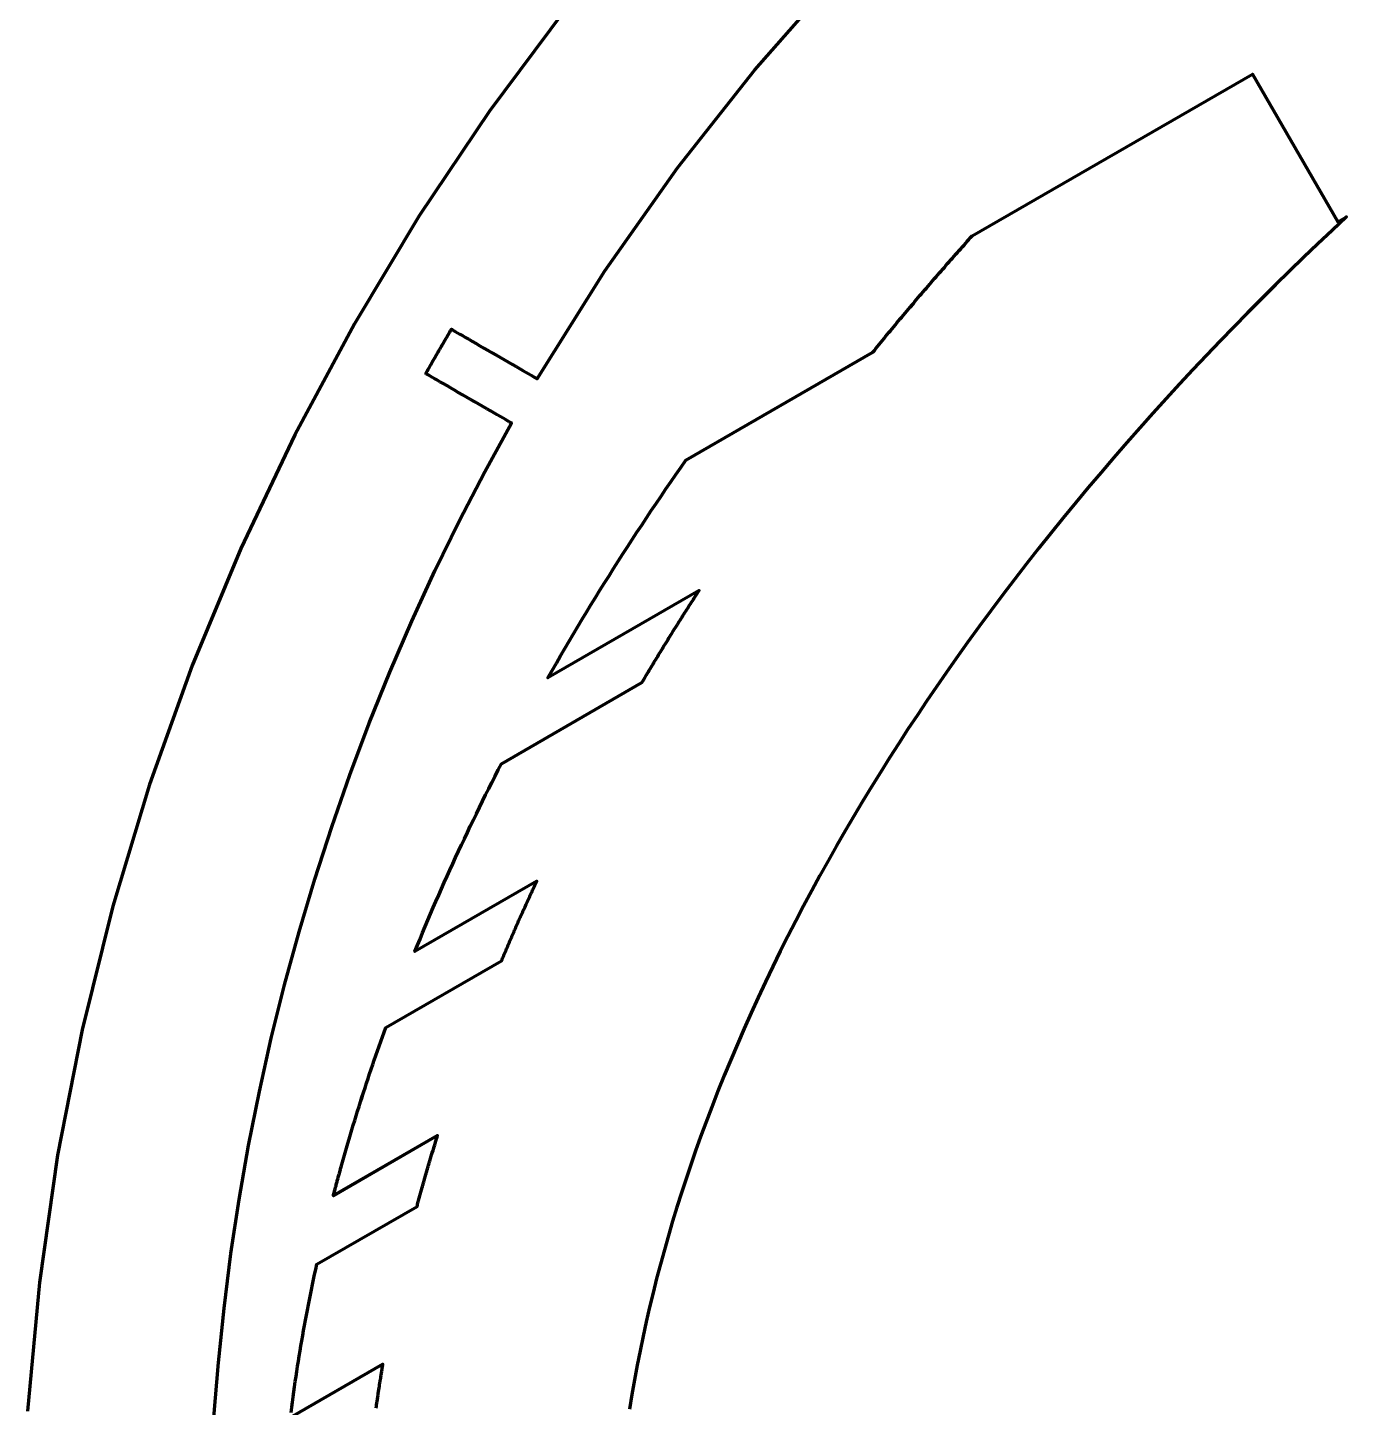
# Model space of a CAD drawing. Header units: millimetres. Extents: x 104 to 776, y 17 to 563.
# Drawn here: x 486.4 to 563.6, y 370 to 450.8 of the extents above; entities that cross this region are included whole.
import ezdxf

# ---------------------------------------------------------------- set-up
doc = ezdxf.new("R2010")
doc.units = ezdxf.units.MM
doc.header["$MEASUREMENT"] = 0

# ---------------------------------------------------------------- blocks, each defined once
blk = doc.blocks.new('block 14')
at = {"color": 7, "lineweight": 70}
for points in [[(517.813, 451.858), (513.408, 445.94), (509.299, 439.815), (505.497, 433.493), (502.008, 426.987), (498.84, 420.31), (496.002, 413.472), (493.503, 406.486), (491.349, 399.365), (489.551, 392.119), (488.115, 384.764), (487.048, 377.307), (486.36, 369.764)], [(497.271, 369.408), (497.53, 372.615), (497.862, 375.812), (498.269, 379.001), (498.749, 382.181), (499.303, 385.346), (499.931, 388.499), (500.633, 391.636), (501.408, 394.758), (502.255, 397.862), (503.176, 400.949), (504.169, 404.015), (505.234, 407.06), (506.372, 410.083), (507.581, 413.082), (508.862, 416.054), (510.215, 419.001), (511.638, 421.921), (513.134, 424.811), (514.699, 427.671), (514.683, 427.681), (514.637, 427.707), (514.565, 427.749), (514.467, 427.806), (514.345, 427.875), (514.203, 427.957), (514.042, 428.05), (513.865, 428.153), (513.67, 428.265), (513.465, 428.385), (513.247, 428.51), (513.02, 428.64), (512.787, 428.775), (512.548, 428.912), (512.306, 429.053), (512.063, 429.193), (511.821, 429.332), (511.584, 429.469), (511.351, 429.604), (511.124, 429.735), (510.906, 429.861), (510.701, 429.979), (510.508, 430.092), (510.33, 430.193), (510.169, 430.286), (510.027, 430.368), (509.908, 430.437), (509.81, 430.493), (509.738, 430.535), (509.694, 430.561), (509.678, 430.569), (509.726, 430.654), (509.774, 430.737), (509.821, 430.822), (509.869, 430.907), (509.965, 431.075), (510.06, 431.243), (510.109, 431.326), (510.205, 431.494), (510.253, 431.579), (510.301, 431.662), (510.349, 431.747), (510.398, 431.83), (510.446, 431.914), (510.495, 431.999), (510.544, 432.082), (510.592, 432.165), (510.641, 432.249), (510.69, 432.333), (510.738, 432.417), (510.787, 432.5), (510.835, 432.583), (510.884, 432.667), (510.933, 432.75), (510.983, 432.835), (511.031, 432.918), (511.08, 433.001), (511.13, 433.085), (511.178, 433.168), (511.194, 433.158), (511.238, 433.133), (511.31, 433.092), (511.408, 433.035), (511.528, 432.965), (511.67, 432.883), (511.831, 432.792), (512.009, 432.687), (512.202, 432.576), (512.409, 432.457), (512.627, 432.332), (512.853, 432.201), (513.087, 432.065), (513.326, 431.928), (513.567, 431.789), (513.81, 431.649), (514.052, 431.508), (514.291, 431.371), (514.524, 431.236), (514.752, 431.106), (514.969, 430.979), (515.176, 430.86), (515.369, 430.749), (515.547, 430.646), (515.708, 430.553), (515.849, 430.471), (515.97, 430.401), (516.067, 430.346), (516.14, 430.304), (516.184, 430.278), (516.199, 430.269), (520.17, 436.587), (524.423, 442.619), (528.948, 448.361), (533.727, 453.808)]]:
    blk.add_lwpolyline(points, dxfattribs=at)
blk = doc.blocks.new('block 18')
at = {"color": 7, "lineweight": 70}
for points in [[(506.776, 369.942), (506.792, 370.067), (506.801, 370.129), (506.819, 370.255), (506.827, 370.318), (506.835, 370.38), (506.845, 370.443), (506.853, 370.505), (506.863, 370.569), (506.872, 370.632), (506.881, 370.694), (506.89, 370.755), (506.898, 370.817), (506.908, 370.878), (506.916, 370.939), (506.926, 371), (506.934, 371.061), (506.944, 371.122), (506.962, 371.244), (506.972, 371.306), (506.99, 371.428), (506.999, 371.489), (507.009, 371.55), (507.017, 371.61), (507.037, 371.732), (507.047, 371.793), (507.056, 371.854), (507.066, 371.915), (507.076, 371.976), (507.085, 372.037), (507.095, 372.099), (507.105, 372.16), (507.115, 372.219), (507.124, 372.281), (507.134, 372.342), (507.144, 372.403), (507.155, 372.464), (507.165, 372.525), (501.748, 369.397)], [(501.785, 369.699), (501.824, 370), (501.865, 370.3), (501.906, 370.601), (501.948, 370.901), (501.99, 371.201), (502.034, 371.501), (502.078, 371.803), (502.124, 372.103), (502.17, 372.403), (502.219, 372.703), (502.267, 373.001), (502.316, 373.301), (502.366, 373.601), (502.417, 373.9), (502.47, 374.2), (502.523, 374.499), (502.577, 374.799), (502.633, 375.097), (502.688, 375.396), (502.745, 375.694), (502.802, 375.993), (502.862, 376.29), (502.92, 376.589), (502.981, 376.887), (503.042, 377.185), (503.105, 377.482), (503.167, 377.781), (503.233, 378.078), (503.297, 378.375), (509.165, 381.762), (509.184, 381.832), (509.202, 381.901), (509.222, 381.971), (509.24, 382.04), (509.259, 382.11), (509.297, 382.249), (509.334, 382.387), (509.353, 382.457), (509.41, 382.664), (509.43, 382.733), (509.467, 382.872), (509.487, 382.942), (509.506, 383.01), (509.526, 383.079), (509.545, 383.149), (509.565, 383.218), (509.585, 383.287), (509.624, 383.425), (509.644, 383.494), (509.684, 383.632), (509.703, 383.701), (509.723, 383.771), (509.744, 383.84), (509.763, 383.91), (509.783, 383.976), (509.802, 384.044), (509.821, 384.111), (509.841, 384.178), (509.862, 384.246), (509.881, 384.312), (509.901, 384.38), (509.92, 384.447), (509.96, 384.582), (510.001, 384.715), (510.02, 384.783), (510.06, 384.917), (510.102, 385.051), (510.122, 385.118), (510.162, 385.253), (510.183, 385.319), (510.203, 385.386), (510.224, 385.453), (510.265, 385.587), (510.306, 385.721), (510.327, 385.787), (510.348, 385.854), (510.369, 385.922), (504.266, 382.399), (504.28, 382.453), (504.309, 382.561), (504.337, 382.671), (504.366, 382.779), (504.395, 382.889), (504.409, 382.943), (504.424, 382.997), (504.438, 383.051), (504.453, 383.107), (504.467, 383.161), (504.483, 383.215), (504.498, 383.269), (504.512, 383.324), (504.541, 383.433), (504.556, 383.487), (504.571, 383.542), (504.585, 383.596), (504.601, 383.651), (504.616, 383.705), (504.66, 383.868), (504.676, 383.922), (504.691, 383.976), (504.706, 384.032), (504.722, 384.087), (504.798, 384.36), (504.874, 384.63), (504.952, 384.903), (505.031, 385.175), (505.11, 385.446), (505.19, 385.718), (505.27, 385.99), (505.352, 386.262), (505.434, 386.535), (505.517, 386.807), (505.601, 387.079), (505.685, 387.351), (505.77, 387.622), (505.856, 387.894), (505.944, 388.167), (506.031, 388.439), (506.119, 388.711), (506.208, 388.983), (506.298, 389.257), (506.388, 389.529), (506.48, 389.801), (506.571, 390.074), (506.665, 390.346), (506.758, 390.618), (506.852, 390.89), (506.946, 391.162), (507.042, 391.435), (507.14, 391.708), (507.237, 391.981), (507.334, 392.253), (514.113, 396.167), (514.146, 396.244), (514.178, 396.322), (514.245, 396.478), (514.277, 396.556), (514.31, 396.633), (514.344, 396.712), (514.377, 396.79), (514.41, 396.868), (514.476, 397.022), (514.509, 397.1), (514.542, 397.178), (514.576, 397.255), (514.61, 397.333), (514.644, 397.411), (514.677, 397.489), (514.71, 397.567), (514.744, 397.644), (514.778, 397.721), (514.845, 397.876), (514.88, 397.954), (514.913, 398.031), (514.948, 398.108), (514.981, 398.186), (515.016, 398.264), (515.084, 398.418), (515.117, 398.496), (515.152, 398.574), (515.22, 398.724), (515.253, 398.799), (515.32, 398.95), (515.355, 399.025), (515.388, 399.1), (515.422, 399.175), (515.49, 399.325), (515.558, 399.475), (515.626, 399.625), (515.66, 399.701), (515.695, 399.775), (515.728, 399.85), (515.763, 399.925), (515.798, 400), (515.833, 400.075), (515.866, 400.15), (515.901, 400.225), (515.935, 400.3), (515.97, 400.375), (516.005, 400.45), (516.04, 400.525), (516.074, 400.599), (516.109, 400.674), (516.144, 400.749), (516.178, 400.824), (509.04, 396.701), (509.188, 397.068), (509.34, 397.436), (509.492, 397.804), (509.646, 398.172), (509.801, 398.539), (509.958, 398.907), (510.115, 399.275), (510.274, 399.642), (510.435, 400.01), (510.597, 400.376), (510.759, 400.744), (510.924, 401.111), (511.09, 401.479), (511.256, 401.846), (511.426, 402.212), (511.595, 402.58), (511.766, 402.947), (511.938, 403.314), (512.112, 403.681), (512.287, 404.047), (512.463, 404.414), (512.641, 404.781), (512.82, 405.147), (512.999, 405.514), (513.181, 405.88), (513.365, 406.246), (513.548, 406.612), (513.734, 406.979), (513.92, 407.344), (514.108, 407.711), (522.338, 412.462), (522.391, 412.553), (522.445, 412.643), (522.499, 412.733), (522.606, 412.915), (522.66, 413.005), (522.715, 413.096), (522.769, 413.186), (522.823, 413.276), (522.877, 413.367), (522.931, 413.457), (522.985, 413.547), (523.04, 413.637), (523.095, 413.728), (523.149, 413.818), (523.203, 413.908), (523.259, 413.999), (523.313, 414.089), (523.367, 414.178), (523.423, 414.268), (523.477, 414.358), (523.533, 414.449), (523.588, 414.537), (523.642, 414.628), (523.698, 414.718), (523.809, 414.897), (523.865, 414.986), (523.92, 415.076), (523.974, 415.165), (524.031, 415.255), (524.085, 415.343), (524.194, 415.518), (524.248, 415.606), (524.303, 415.692), (524.412, 415.867), (524.467, 415.953), (524.521, 416.04), (524.576, 416.128), (524.631, 416.214), (524.685, 416.301), (524.741, 416.387), (524.797, 416.475), (524.851, 416.561), (524.906, 416.649), (524.962, 416.735), (525.017, 416.821), (525.071, 416.908), (525.127, 416.994), (525.183, 417.08), (525.238, 417.168), (525.294, 417.254), (525.349, 417.34), (525.405, 417.426), (525.46, 417.514), (525.573, 417.686), (525.628, 417.772), (525.684, 417.858), (516.835, 412.749), (517.078, 413.178), (517.324, 413.606), (517.571, 414.033), (517.821, 414.461), (518.071, 414.889), (518.324, 415.317), (518.578, 415.743), (518.835, 416.171), (519.092, 416.597), (519.352, 417.024), (519.613, 417.45), (519.877, 417.875), (520.142, 418.301), (520.409, 418.726), (520.677, 419.151), (520.946, 419.576), (521.219, 420.001), (521.492, 420.425), (521.767, 420.849), (522.044, 421.272), (522.323, 421.696), (522.603, 422.119), (522.885, 422.542), (523.169, 422.965), (523.455, 423.386), (523.742, 423.808), (524.031, 424.231), (524.321, 424.651), (524.613, 425.072), (524.908, 425.493), (535.856, 431.814), (535.949, 431.929), (536.044, 432.044), (536.137, 432.16), (536.231, 432.275), (536.326, 432.392), (536.42, 432.507), (536.515, 432.621), (536.609, 432.736), (536.703, 432.851), (536.799, 432.967), (536.894, 433.082), (536.988, 433.196), (537.084, 433.311), (537.178, 433.425), (537.274, 433.54), (537.369, 433.654), (537.465, 433.769), (537.56, 433.883), (537.656, 433.997), (537.751, 434.111), (537.847, 434.226), (537.942, 434.34), (538.04, 434.454), (538.135, 434.568), (538.231, 434.681), (538.327, 434.794), (538.424, 434.908), (538.52, 435.022), (538.617, 435.135), (538.713, 435.249), (538.812, 435.362), (538.906, 435.474), (539.001, 435.583), (539.095, 435.694), (539.19, 435.804), (539.284, 435.914), (539.38, 436.025), (539.474, 436.135), (539.569, 436.244), (539.665, 436.354), (539.76, 436.464), (539.855, 436.574), (539.951, 436.683), (540.047, 436.793), (540.142, 436.901), (540.237, 437.011), (540.333, 437.121), (540.428, 437.229), (540.526, 437.339), (540.622, 437.447), (540.717, 437.557), (540.813, 437.665), (540.91, 437.775), (541.006, 437.883), (541.102, 437.992), (541.199, 438.1), (541.297, 438.21), (541.392, 438.318), (541.49, 438.426), (541.587, 438.535), (541.684, 438.642), (558.088, 448.114), (563.088, 439.453), (563.592, 439.744), (562.752, 438.96), (561.916, 438.169), (561.085, 437.374), (560.258, 436.572), (559.435, 435.765), (558.617, 434.951), (557.805, 434.133), (556.997, 433.31), (556.194, 432.481), (555.396, 431.646), (554.605, 430.807), (553.817, 429.961), (553.037, 429.111), (552.262, 428.254), (551.492, 427.393), (550.73, 426.528), (549.973, 425.656), (549.222, 424.779), (548.477, 423.899), (547.74, 423.012), (547.008, 422.121), (546.283, 421.224), (545.566, 420.322), (544.855, 419.417), (544.151, 418.505), (543.455, 417.59), (542.766, 416.669), (542.084, 415.744), (541.41, 414.814), (540.745, 413.879), (540.153, 413.036), (539.585, 412.215), (539.024, 411.39), (538.469, 410.56), (537.917, 409.726), (537.373, 408.887), (536.834, 408.044), (536.302, 407.197), (535.776, 406.346), (535.256, 405.49), (534.742, 404.63), (534.235, 403.767), (533.735, 402.899), (533.244, 402.026), (532.758, 401.151), (532.278, 400.272), (531.808, 399.389), (531.345, 398.501), (530.888, 397.611), (530.441, 396.717), (530.001, 395.819), (529.569, 394.918), (529.146, 394.014), (528.731, 393.107), (528.324, 392.196), (527.927, 391.281), (527.538, 390.364), (527.159, 389.443), (526.788, 388.519), (526.427, 387.593), (526.076, 386.664), (525.776, 385.849), (525.483, 385.031), (525.198, 384.21), (524.92, 383.385), (524.649, 382.558), (524.388, 381.729), (524.133, 380.897), (523.887, 380.062), (523.649, 379.226), (523.419, 378.387), (523.198, 377.546), (522.985, 376.703), (522.781, 375.858), (522.587, 375.011), (522.401, 374.161), (522.224, 373.311), (522.058, 372.458), (521.899, 371.606), (521.752, 370.75), (521.615, 369.893)]]:
    blk.add_lwpolyline(points, dxfattribs=at)
blk = doc.blocks.new('block 19')
at = {"color": 7, "lineweight": 70}
for points in [[(506.776, 369.942), (506.792, 370.067), (506.801, 370.129), (506.819, 370.255), (506.827, 370.318), (506.835, 370.38), (506.845, 370.443), (506.853, 370.505), (506.863, 370.568), (506.872, 370.632), (506.881, 370.694), (506.89, 370.755), (506.898, 370.817), (506.908, 370.878), (506.916, 370.939), (506.926, 371), (506.934, 371.061), (506.944, 371.122), (506.962, 371.244), (506.972, 371.306), (506.99, 371.428), (506.999, 371.489), (507.009, 371.55), (507.017, 371.61), (507.037, 371.732), (507.047, 371.793), (507.056, 371.854), (507.066, 371.915), (507.076, 371.976), (507.085, 372.037), (507.095, 372.099), (507.105, 372.16), (507.115, 372.219), (507.124, 372.281), (507.134, 372.342), (507.144, 372.403), (507.155, 372.464), (507.165, 372.525), (501.748, 369.397)], [(501.785, 369.699), (501.824, 370), (501.865, 370.3), (501.905, 370.601), (501.948, 370.901), (501.99, 371.201), (502.034, 371.501), (502.078, 371.803), (502.124, 372.103), (502.17, 372.403), (502.219, 372.703), (502.267, 373.001), (502.316, 373.301), (502.366, 373.601), (502.417, 373.9), (502.47, 374.2), (502.523, 374.499), (502.577, 374.799), (502.633, 375.097), (502.688, 375.396), (502.745, 375.694), (502.802, 375.993), (502.862, 376.29), (502.92, 376.589), (502.981, 376.887), (503.042, 377.185), (503.105, 377.482), (503.167, 377.781), (503.231, 378.078), (503.297, 378.375), (509.165, 381.762), (509.184, 381.832), (509.202, 381.901), (509.222, 381.971), (509.24, 382.04), (509.259, 382.11), (509.297, 382.249), (509.334, 382.387), (509.353, 382.457), (509.41, 382.664), (509.43, 382.733), (509.467, 382.872), (509.487, 382.942), (509.506, 383.01), (509.526, 383.079), (509.545, 383.149), (509.565, 383.218), (509.585, 383.287), (509.624, 383.425), (509.644, 383.494), (509.683, 383.632), (509.703, 383.701), (509.723, 383.771), (509.742, 383.84), (509.763, 383.91), (509.783, 383.976), (509.802, 384.043), (509.821, 384.111), (509.841, 384.178), (509.862, 384.246), (509.881, 384.312), (509.901, 384.379), (509.92, 384.447), (509.96, 384.582), (510.001, 384.715), (510.02, 384.783), (510.06, 384.917), (510.101, 385.051), (510.122, 385.118), (510.162, 385.251), (510.183, 385.319), (510.203, 385.386), (510.224, 385.453), (510.265, 385.587), (510.306, 385.721), (510.327, 385.787), (510.348, 385.854), (510.369, 385.922), (504.266, 382.397), (504.28, 382.453), (504.308, 382.561), (504.337, 382.671), (504.366, 382.779), (504.395, 382.889), (504.409, 382.943), (504.424, 382.997), (504.438, 383.051), (504.453, 383.107), (504.467, 383.161), (504.483, 383.215), (504.497, 383.269), (504.512, 383.324), (504.541, 383.433), (504.556, 383.487), (504.571, 383.542), (504.585, 383.596), (504.601, 383.65), (504.616, 383.705), (504.66, 383.868), (504.676, 383.922), (504.691, 383.976), (504.706, 384.031), (504.722, 384.087), (504.798, 384.36), (504.874, 384.63), (504.952, 384.903), (505.031, 385.175), (505.11, 385.446), (505.19, 385.718), (505.27, 385.99), (505.352, 386.262), (505.434, 386.535), (505.517, 386.807), (505.601, 387.078), (505.685, 387.35), (505.77, 387.622), (505.856, 387.894), (505.942, 388.167), (506.03, 388.439), (506.119, 388.711), (506.208, 388.983), (506.298, 389.255), (506.388, 389.529), (506.48, 389.801), (506.571, 390.074), (506.665, 390.346), (506.758, 390.618), (506.852, 390.89), (506.946, 391.162), (507.042, 391.435), (507.14, 391.708), (507.237, 391.981), (507.334, 392.253), (514.113, 396.167), (514.146, 396.244), (514.178, 396.322), (514.245, 396.478), (514.277, 396.556), (514.31, 396.633), (514.344, 396.711), (514.377, 396.789), (514.41, 396.867), (514.476, 397.022), (514.509, 397.1), (514.542, 397.178), (514.576, 397.255), (514.61, 397.333), (514.644, 397.411), (514.677, 397.489), (514.71, 397.567), (514.744, 397.643), (514.778, 397.721), (514.845, 397.876), (514.88, 397.954), (514.913, 398.031), (514.948, 398.108), (514.981, 398.186), (515.016, 398.264), (515.084, 398.418), (515.117, 398.494), (515.152, 398.574), (515.22, 398.724), (515.253, 398.799), (515.32, 398.95), (515.355, 399.025), (515.388, 399.1), (515.422, 399.175), (515.49, 399.325), (515.558, 399.475), (515.626, 399.625), (515.66, 399.7), (515.695, 399.775), (515.728, 399.85), (515.763, 399.925), (515.798, 400), (515.833, 400.075), (515.866, 400.15), (515.901, 400.225), (515.935, 400.3), (515.97, 400.375), (516.005, 400.45), (516.04, 400.525), (516.074, 400.599), (516.109, 400.674), (516.144, 400.749), (516.178, 400.824), (509.038, 396.701), (509.188, 397.068), (509.34, 397.436), (509.492, 397.804), (509.646, 398.172), (509.801, 398.539), (509.958, 398.907), (510.115, 399.274), (510.274, 399.642), (510.435, 400.01), (510.597, 400.376), (510.759, 400.744), (510.924, 401.111), (511.09, 401.479), (511.256, 401.846), (511.426, 402.212), (511.595, 402.58), (511.766, 402.947), (511.938, 403.314), (512.112, 403.681), (512.287, 404.047), (512.463, 404.414), (512.641, 404.781), (512.82, 405.147), (512.999, 405.514), (513.181, 405.88), (513.365, 406.246), (513.548, 406.612), (513.734, 406.979), (513.92, 407.344), (514.108, 407.711), (522.338, 412.462), (522.391, 412.553), (522.445, 412.643), (522.499, 412.733), (522.606, 412.915), (522.66, 413.005), (522.715, 413.096), (522.769, 413.186), (522.823, 413.276), (522.877, 413.367), (522.931, 413.457), (522.985, 413.547), (523.04, 413.637), (523.094, 413.728), (523.149, 413.818), (523.203, 413.908), (523.259, 413.999), (523.313, 414.089), (523.367, 414.178), (523.423, 414.268), (523.477, 414.358), (523.533, 414.449), (523.588, 414.537), (523.642, 414.628), (523.698, 414.718), (523.809, 414.897), (523.865, 414.986), (523.919, 415.076), (523.974, 415.165), (524.031, 415.255), (524.085, 415.343), (524.194, 415.518), (524.248, 415.604), (524.303, 415.692), (524.412, 415.867), (524.467, 415.953), (524.521, 416.04), (524.576, 416.126), (524.631, 416.214), (524.685, 416.301), (524.741, 416.387), (524.797, 416.475), (524.851, 416.561), (524.906, 416.649), (524.962, 416.735), (525.017, 416.821), (525.071, 416.908), (525.127, 416.994), (525.183, 417.08), (525.238, 417.168), (525.294, 417.254), (525.349, 417.34), (525.405, 417.426), (525.46, 417.514), (525.573, 417.686), (525.628, 417.772), (525.684, 417.858), (516.835, 412.749), (517.078, 413.178), (517.324, 413.606), (517.571, 414.033), (517.821, 414.461), (518.071, 414.889), (518.324, 415.317), (518.578, 415.743), (518.835, 416.171), (519.092, 416.597), (519.352, 417.024), (519.613, 417.45), (519.877, 417.875), (520.142, 418.301), (520.409, 418.726), (520.677, 419.151), (520.946, 419.576), (521.219, 420.001), (521.492, 420.425), (521.767, 420.849), (522.044, 421.272), (522.323, 421.696), (522.603, 422.119), (522.885, 422.542), (523.169, 422.964), (523.455, 423.386), (523.742, 423.808), (524.031, 424.231), (524.321, 424.651), (524.613, 425.072), (524.908, 425.493), (535.856, 431.814), (535.949, 431.929), (536.044, 432.044), (536.137, 432.16), (536.231, 432.275), (536.326, 432.39), (536.42, 432.507), (536.515, 432.621), (536.609, 432.736), (536.703, 432.851), (536.798, 432.967), (536.894, 433.082), (536.988, 433.196), (537.084, 433.311), (537.178, 433.425), (537.274, 433.54), (537.369, 433.654), (537.465, 433.769), (537.56, 433.883), (537.656, 433.997), (537.751, 434.111), (537.847, 434.225), (537.942, 434.34), (538.04, 434.454), (538.135, 434.567), (538.231, 434.681), (538.327, 434.794), (538.424, 434.908), (538.52, 435.022), (538.617, 435.135), (538.713, 435.249), (538.812, 435.362), (538.906, 435.474), (539.001, 435.583), (539.095, 435.694), (539.19, 435.804), (539.284, 435.914), (539.38, 436.024), (539.474, 436.135), (539.569, 436.244), (539.665, 436.354), (539.76, 436.464), (539.855, 436.574), (539.951, 436.683), (540.047, 436.793), (540.142, 436.901), (540.237, 437.011), (540.333, 437.121), (540.428, 437.229), (540.526, 437.339), (540.622, 437.447), (540.717, 437.557), (540.813, 437.665), (540.91, 437.775), (541.006, 437.883), (541.102, 437.992), (541.199, 438.1), (541.297, 438.208), (541.392, 438.318), (541.49, 438.425), (541.587, 438.535), (541.684, 438.642), (558.088, 448.114), (563.088, 439.453), (563.592, 439.744), (562.752, 438.96), (561.916, 438.169), (561.084, 437.374), (560.258, 436.572), (559.435, 435.765), (558.617, 434.951), (557.805, 434.133), (556.997, 433.31), (556.194, 432.481), (555.396, 431.646), (554.605, 430.806), (553.817, 429.961), (553.037, 429.11), (552.262, 428.254), (551.492, 427.393), (550.73, 426.528), (549.972, 425.656), (549.222, 424.779), (548.477, 423.899), (547.74, 423.011), (547.008, 422.121), (546.283, 421.224), (545.566, 420.322), (544.855, 419.417), (544.151, 418.505), (543.455, 417.59), (542.766, 416.669), (542.084, 415.744), (541.41, 414.814), (540.745, 413.879), (540.153, 413.036), (539.585, 412.215), (539.024, 411.39), (538.469, 410.56), (537.917, 409.726), (537.373, 408.887), (536.834, 408.044), (536.302, 407.197), (535.776, 406.346), (535.256, 405.49), (534.742, 404.63), (534.235, 403.767), (533.735, 402.899), (533.244, 402.026), (532.758, 401.151), (532.278, 400.272), (531.808, 399.389), (531.345, 398.501), (530.888, 397.611), (530.441, 396.717), (530.001, 395.819), (529.569, 394.918), (529.146, 394.014), (528.731, 393.107), (528.324, 392.196), (527.927, 391.281), (527.538, 390.364), (527.159, 389.443), (526.788, 388.519), (526.427, 387.593), (526.074, 386.664), (525.776, 385.849), (525.483, 385.031), (525.198, 384.21), (524.92, 383.385), (524.649, 382.558), (524.387, 381.729), (524.133, 380.897), (523.887, 380.062), (523.649, 379.226), (523.419, 378.387), (523.198, 377.546), (522.985, 376.703), (522.781, 375.858), (522.587, 375.011), (522.401, 374.161), (522.224, 373.311), (522.058, 372.458), (521.899, 371.606), (521.752, 370.75), (521.615, 369.893)]]:
    blk.add_lwpolyline(points, dxfattribs=at)

msp = doc.modelspace()

# ---------------------------------------------------------------- block references
for name in ['block 14', 'block 18', 'block 19']:
    msp.add_blockref(name, (0, 0))

doc.saveas('drawing.dxf')
